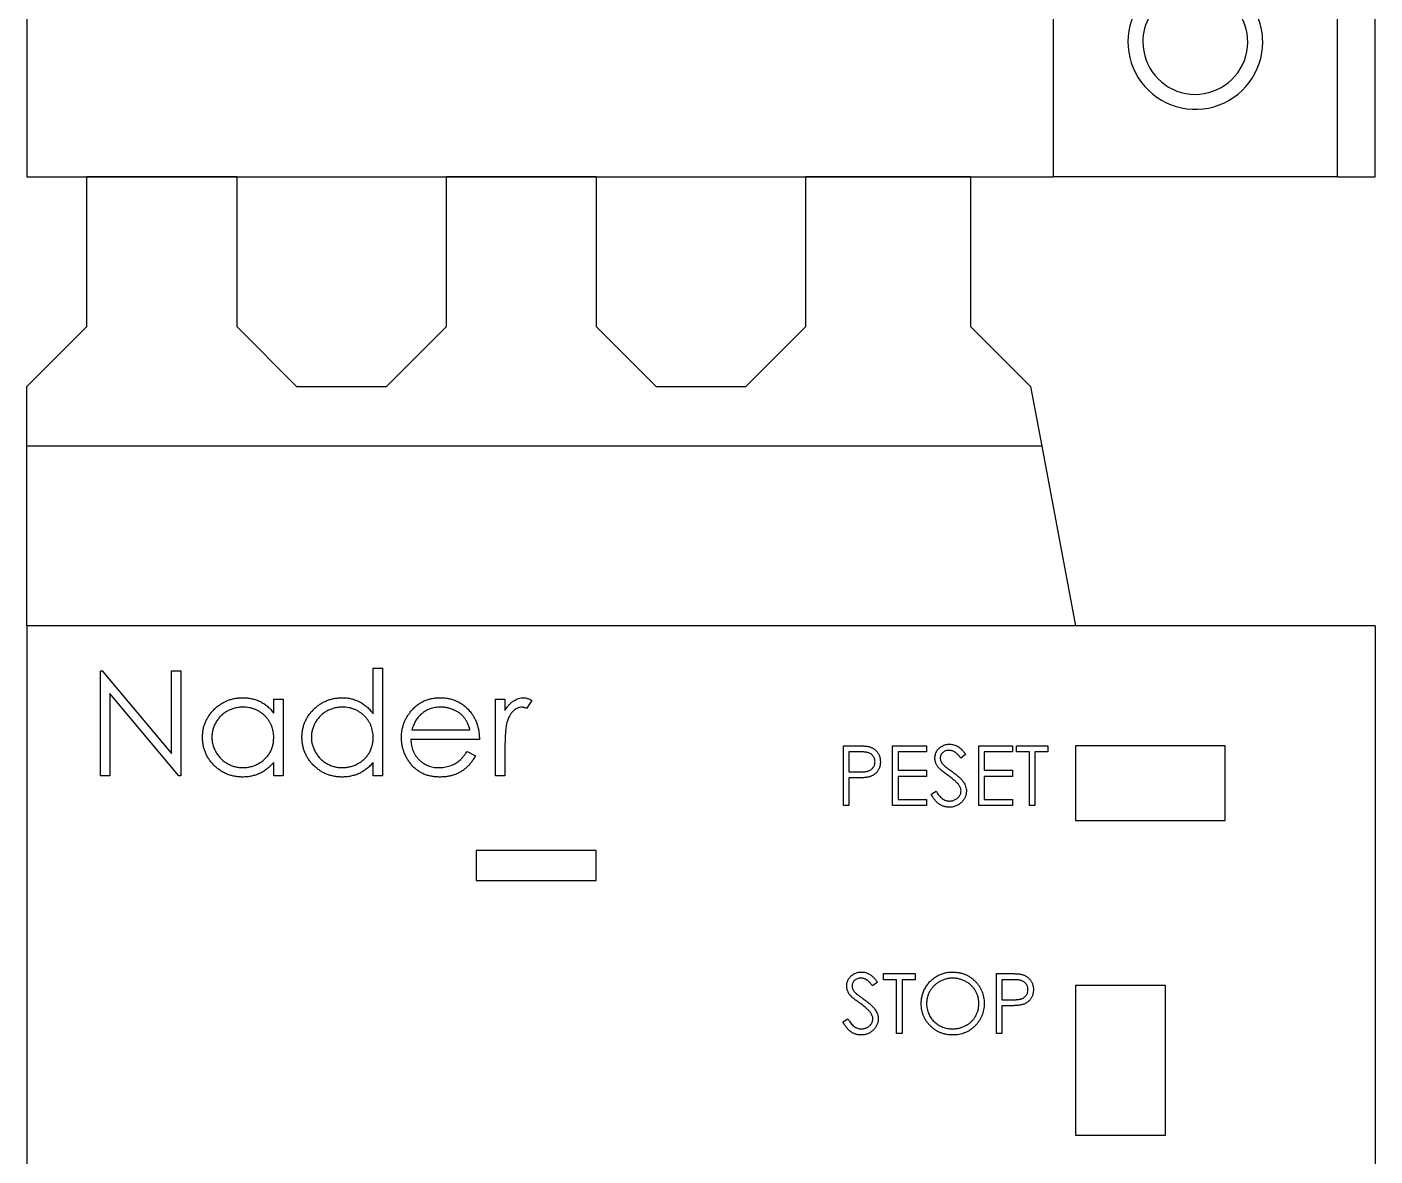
# Model space of a CAD drawing. Extents: x 321270 to 321770, y 364908 to 365708.
# Drawn here: x 321567.84 to 321612.84, y 365073.23 to 365110.93 of the extents above; entities that cross this region are included whole.
import ezdxf

# ---------------------------------------------------------------- set-up
doc = ezdxf.new("R2010")
doc.units = 0
doc.header["$MEASUREMENT"] = 0
doc.layers.add('PV-261', color=7, linetype='Continuous')
doc.layers.add('PV-2A84', color=7, linetype='Continuous')

# ---------------------------------------------------------------- blocks, each defined once
blk = doc.blocks.new('Manufacturer上海良信PartName接触器SeriesNDC1ShellFrameLimitingCurrentRemarkPartTypeMinCurrent0MaxCurrent12Poles3PMinPower0MaxPower0LibType3DelFlgfalseUpdateDate2023-01-0100000')
at = {"layer": 'PV-2A84'}
for p, q in [((-22.5, -31.5), (-22.5, -37.5)), ((11.75, -31.5), (11.75, -37.5)), ((21.25, -37.5), (21.25, -31.5)), ((22.5, -37.5), (22.5, -31.5)), ((-22.5, -37.5), (11.75, -37.5)), ((21.25, -37.5), (11.75, -37.5)), ((21.25, -37.5), (22.5, -37.5))]:
    blk.add_line(p, q, dxfattribs=at)
for radius, start, end in [(2.25, 138.1897, 0), (1.75, 121.0027, 180), (1.75, 180, 58.9973), (2.25, 0, 41.8103)]:
    blk.add_arc((16.5, -33), radius, start, end, dxfattribs=at)
blk = doc.blocks.new('Manufacturer上海良信PartName热继电器SeriesNDR2-38ShellFrameLimitingCurrentRemarkPartTypeMinCurrent1MaxCurrent38Poles3PMinPower0MaxPower0LibType3DelFlgfalseUpdateDate2023-01-0100000')
at = {"layer": 'PV-261'}
for p, q in [((-15.5, 32.5), (-20.5, 32.5)), ((-20.5, 27.5), (-20.5, 32.5)), ((-15.5, 32.5), (-15.5, 27.5)), ((-3.5, 32.5), (-8.5, 32.5)), ((-8.5, 27.5), (-8.5, 32.5)), ((-3.5, 32.5), (-3.5, 27.5)), ((9, 32.5), (3.5, 32.5)), ((3.5, 27.5), (3.5, 32.5)), ((9, 32.5), (9, 27.5)), ((-22.5, 25.5), (-20.5, 27.5)), ((-15.5, 27.5), (-13.5, 25.5)), ((-10.5, 25.5), (-8.5, 27.5)), ((-3.5, 27.5), (-1.5, 25.5)), ((1.5, 25.5), (3.5, 27.5)), ((9, 27.5), (11, 25.5)), ((-22.5, 23.5), (-22.5, 25.5)), ((-13.5, 25.5), (-10.5, 25.5)), ((-1.5, 25.5), (1.5, 25.5)), ((11, 25.5), (11.375, 23.5)), ((11.375, 23.5), (-22.5, 23.5)), ((-22.5, 17.5), (-22.5, 23.5)), ((11.375, 23.5), (12.5, 17.5)), ((22.5, 17.5), (-22.5, 17.5)), ((-22.5, 17.5), (-22.5, -2.5)), ((22.5, 17.5), (22.5, -2.5)), ((-20.051, 12.5), (-20.051, 16)), ((-20.051, 16), (-19.985, 16)), ((-19.985, 16), (-17.673, 13.245)), ((-17.673, 13.245), (-17.673, 16)), ((-17.673, 16), (-17.359, 16)), ((-17.359, 16), (-17.359, 12.5)), ((-10.942, 16.09), (-10.628, 16.09)), ((-10.942, 14.563), (-10.942, 16.09)), ((-10.628, 16.09), (-10.628, 12.5)), ((-17.43, 12.5), (-19.737, 15.248)), ((-19.737, 15.248), (-19.737, 12.5)), ((-14.263, 15.058), (-13.949, 15.058)), ((-14.263, 14.584), (-14.263, 15.058)), ((-13.949, 15.058), (-13.949, 12.5)), ((-6.859, 12.5), (-6.859, 15.058)), ((-6.859, 15.058), (-6.545, 15.058)), ((-6.545, 15.058), (-6.545, 14.681)), ((-5.647, 15.015), (-5.82, 14.743)), ((-9.653, 14.026), (-7.712, 14.026)), ((-7.397, 13.712), (-9.686, 13.712)), ((4.756, 11.5), (4.756, 13.5)), ((4.756, 13.5), (5.149, 13.5)), ((6.397, 11.5), (6.397, 13.5)), ((6.397, 13.5), (7.526, 13.5)), ((7.526, 13.5), (7.526, 13.295)), ((9.269, 13.5), (10.397, 13.5)), ((9.269, 11.5), (9.269, 13.5)), ((10.397, 13.5), (10.397, 13.295)), ((10.526, 13.295), (10.526, 13.5)), ((10.526, 13.5), (11.577, 13.5)), ((11.577, 13.5), (11.577, 13.295)), ((-7.811, 13.308), (-7.532, 13.161)), ((-6.545, 13.36), (-6.545, 12.5)), ((5.302, 13.295), (4.936, 13.295)), ((4.936, 13.295), (4.936, 12.628)), ((7.526, 13.295), (6.577, 13.295)), ((6.577, 13.295), (6.577, 12.679)), ((8.833, 13.213), (8.671, 13.09)), ((10.397, 13.295), (9.449, 13.295)), ((9.449, 13.295), (9.449, 12.679)), ((10.962, 13.295), (10.526, 13.295)), ((10.962, 11.5), (10.962, 13.295)), ((11.577, 13.295), (11.141, 13.295)), ((11.141, 13.295), (11.141, 11.5)), ((12.5, 13.5), (12.5, 11)), ((17.5, 13.5), (12.5, 13.5)), ((17.5, 11), (17.5, 13.5)), ((-14.263, 12.5), (-14.263, 12.942)), ((-10.942, 12.5), (-10.942, 12.942)), ((4.936, 12.628), (5.286, 12.624)), ((6.577, 12.679), (7.526, 12.679)), ((7.526, 12.679), (7.526, 12.474)), ((9.449, 12.679), (10.397, 12.679)), ((10.397, 12.679), (10.397, 12.474)), ((-19.737, 12.5), (-20.051, 12.5)), ((-17.359, 12.5), (-17.43, 12.5)), ((-13.949, 12.5), (-14.263, 12.5)), ((-10.628, 12.5), (-10.942, 12.5)), ((-6.545, 12.5), (-6.859, 12.5)), ((5.079, 12.423), (4.936, 12.423)), ((4.936, 12.423), (4.936, 11.5)), ((6.577, 12.474), (6.577, 11.705)), ((7.526, 12.474), (6.577, 12.474)), ((10.397, 12.474), (9.449, 12.474)), ((9.449, 12.474), (9.449, 11.705)), ((6.577, 11.705), (7.526, 11.705)), ((7.526, 11.705), (7.526, 11.5)), ((7.679, 11.886), (7.849, 11.987)), ((9.449, 11.705), (10.397, 11.705)), ((10.397, 11.705), (10.397, 11.5)), ((4.936, 11.5), (4.756, 11.5)), ((7.526, 11.5), (6.397, 11.5)), ((10.397, 11.5), (9.269, 11.5)), ((11.141, 11.5), (10.962, 11.5)), ((12.5, 11), (17.5, 11)), ((-3.5, 10), (-7.5, 10)), ((-7.5, 10), (-7.5, 9)), ((-3.5, 9), (-3.5, 10)), ((-7.5, 9), (-3.5, 9)), ((6.095, 5.688), (6.095, 5.893)), ((6.095, 5.893), (7.146, 5.893)), ((7.146, 5.893), (7.146, 5.688)), ((9.864, 5.893), (10.256, 5.893)), ((9.864, 3.893), (9.864, 5.893)), ((5.89, 5.606), (5.728, 5.483)), ((6.531, 5.688), (6.095, 5.688)), ((6.531, 3.893), (6.531, 5.688)), ((7.146, 5.688), (6.71, 5.688)), ((6.71, 5.688), (6.71, 3.893)), ((10.409, 5.688), (10.044, 5.688)), ((10.044, 5.688), (10.044, 5.021)), ((15.5, 5.5), (12.5, 5.5)), ((12.5, 5.5), (12.5, 0.5)), ((15.5, 0.5), (15.5, 5.5)), ((10.044, 5.021), (10.394, 5.017)), ((10.187, 4.816), (10.044, 4.816)), ((10.044, 4.816), (10.044, 3.893)), ((4.736, 4.279), (4.905, 4.38)), ((6.71, 3.893), (6.531, 3.893)), ((10.044, 3.893), (9.864, 3.893)), ((12.5, 0.5), (15.5, 0.5))]:
    blk.add_line(p, q, dxfattribs=at)
for points, knots in [([(-16.641, 13.786), (-16.64, 13.83), (-16.637, 13.918), (-16.619, 14.048), (-16.588, 14.172), (-16.544, 14.291), (-16.488, 14.406), (-16.42, 14.515), (-16.34, 14.62), (-16.248, 14.718), (-16.148, 14.808), (-16.041, 14.886), (-15.93, 14.954), (-15.813, 15.008), (-15.691, 15.051), (-15.564, 15.081), (-15.433, 15.099), (-15.343, 15.101), (-15.298, 15.103)], [0, 0, 0, 0, 0.063775, 0.126079, 0.186904, 0.247574, 0.308003, 0.369132, 0.432033, 0.496791, 0.561611, 0.624914, 0.686726, 0.748079, 0.809582, 0.871631, 0.934886, 1, 1, 1, 1]), ([(-15.298, 15.103), (-15.245, 15.101), (-15.143, 15.098), (-14.993, 15.075), (-14.852, 15.035), (-14.717, 14.981), (-14.59, 14.91), (-14.471, 14.819), (-14.36, 14.711), (-14.296, 14.627), (-14.263, 14.584)], [0, 0, 0, 0, 0.129862, 0.254654, 0.376015, 0.495255, 0.614798, 0.738106, 0.865196, 1, 1, 1, 1]), ([(-13.321, 13.786), (-13.319, 13.83), (-13.317, 13.918), (-13.298, 14.048), (-13.267, 14.172), (-13.224, 14.291), (-13.168, 14.406), (-13.1, 14.515), (-13.02, 14.62), (-12.928, 14.718), (-12.828, 14.808), (-12.721, 14.886), (-12.61, 14.954), (-12.492, 15.008), (-12.371, 15.051), (-12.244, 15.081), (-12.112, 15.099), (-12.023, 15.101), (-11.977, 15.103)], [0, 0, 0, 0, 0.063775, 0.126079, 0.186904, 0.247574, 0.308003, 0.369132, 0.432033, 0.496791, 0.561611, 0.624914, 0.686726, 0.748079, 0.809582, 0.871631, 0.934886, 1, 1, 1, 1]), ([(-11.977, 15.103), (-11.925, 15.101), (-11.822, 15.098), (-11.673, 15.072), (-11.531, 15.029), (-11.396, 14.97), (-11.27, 14.893), (-11.151, 14.8), (-11.041, 14.689), (-10.976, 14.605), (-10.942, 14.563)], [0, 0, 0, 0, 0.128884, 0.252985, 0.37421, 0.494102, 0.614753, 0.738511, 0.866243, 1, 1, 1, 1]), ([(-9.706, 14.626), (-9.674, 14.664), (-9.611, 14.738), (-9.506, 14.836), (-9.392, 14.918), (-9.27, 14.986), (-9.14, 15.038), (-9.002, 15.076), (-8.856, 15.098), (-8.757, 15.101), (-8.706, 15.103)], [0, 0, 0, 0, 0.128835, 0.253589, 0.374643, 0.49534, 0.616325, 0.739759, 0.866842, 1, 1, 1, 1]), ([(-8.706, 15.103), (-8.653, 15.101), (-8.55, 15.099), (-8.4, 15.074), (-8.258, 15.035), (-8.125, 14.98), (-7.999, 14.909), (-7.882, 14.82), (-7.772, 14.718), (-7.708, 14.639), (-7.676, 14.599)], [0, 0, 0, 0, 0.13204, 0.259033, 0.38188, 0.502258, 0.622752, 0.744743, 0.870109, 1, 1, 1, 1]), ([(-6.545, 14.681), (-6.522, 14.716), (-6.477, 14.783), (-6.404, 14.872), (-6.328, 14.945), (-6.25, 15.004), (-6.17, 15.048), (-6.089, 15.08), (-6.005, 15.099), (-5.949, 15.101), (-5.921, 15.103)], [0, 0, 0, 0, 0.160059, 0.306112, 0.438367, 0.560541, 0.675317, 0.786114, 0.892842, 1, 1, 1, 1]), ([(-5.921, 15.103), (-5.899, 15.101), (-5.854, 15.099), (-5.786, 15.082), (-5.716, 15.054), (-5.671, 15.028), (-5.647, 15.015)], [0, 0, 0, 0, 0.225278, 0.463523, 0.720324, 1, 1, 1, 1]), ([(-15.293, 14.788), (-15.339, 14.787), (-15.43, 14.784), (-15.563, 14.758), (-15.69, 14.717), (-15.811, 14.659), (-15.924, 14.587), (-16.025, 14.5), (-16.114, 14.4), (-16.19, 14.288), (-16.251, 14.168), (-16.294, 14.042), (-16.323, 13.914), (-16.325, 13.826), (-16.327, 13.782)], [0, 0, 0, 0, 0.085921, 0.169593, 0.252476, 0.336244, 0.419505, 0.502036, 0.584775, 0.669846, 0.754185, 0.836658, 0.91801, 1, 1, 1, 1]), ([(-14.263, 13.773), (-14.264, 13.809), (-14.266, 13.878), (-14.28, 13.98), (-14.303, 14.078), (-14.335, 14.171), (-14.378, 14.26), (-14.429, 14.345), (-14.49, 14.424), (-14.56, 14.499), (-14.636, 14.566), (-14.716, 14.627), (-14.802, 14.676), (-14.892, 14.717), (-14.986, 14.75), (-15.085, 14.772), (-15.188, 14.787), (-15.258, 14.788), (-15.293, 14.788)], [0, 0, 0, 0, 0.065634, 0.129188, 0.191219, 0.251913, 0.312507, 0.373494, 0.435152, 0.498741, 0.562095, 0.624187, 0.685476, 0.746097, 0.807612, 0.869967, 0.933951, 1, 1, 1, 1]), ([(-11.973, 14.788), (-12.019, 14.787), (-12.109, 14.784), (-12.243, 14.758), (-12.37, 14.717), (-12.491, 14.659), (-12.603, 14.587), (-12.704, 14.5), (-12.794, 14.4), (-12.869, 14.288), (-12.93, 14.168), (-12.974, 14.042), (-13.002, 13.914), (-13.005, 13.826), (-13.006, 13.782)], [0, 0, 0, 0, 0.085921, 0.169593, 0.252476, 0.336244, 0.419505, 0.502036, 0.584775, 0.669846, 0.754185, 0.836658, 0.91801, 1, 1, 1, 1]), ([(-10.942, 13.773), (-10.943, 13.809), (-10.945, 13.878), (-10.96, 13.98), (-10.983, 14.078), (-11.015, 14.171), (-11.057, 14.26), (-11.109, 14.345), (-11.17, 14.424), (-11.239, 14.499), (-11.315, 14.566), (-11.396, 14.627), (-11.482, 14.676), (-11.572, 14.717), (-11.666, 14.75), (-11.765, 14.772), (-11.867, 14.787), (-11.937, 14.788), (-11.973, 14.788)], [0, 0, 0, 0, 0.065634, 0.129188, 0.191219, 0.251913, 0.312507, 0.373494, 0.435152, 0.498741, 0.562095, 0.624187, 0.685476, 0.746097, 0.807612, 0.869967, 0.933951, 1, 1, 1, 1]), ([(-10, 13.772), (-9.999, 13.811), (-9.997, 13.889), (-9.984, 14.004), (-9.96, 14.116), (-9.928, 14.225), (-9.886, 14.331), (-9.836, 14.433), (-9.775, 14.532), (-9.729, 14.594), (-9.706, 14.626)], [0, 0, 0, 0, 0.128045, 0.253768, 0.377428, 0.500551, 0.623296, 0.746578, 0.872348, 1, 1, 1, 1]), ([(-9.349, 14.549), (-9.365, 14.534), (-9.399, 14.503), (-9.444, 14.45), (-9.487, 14.394), (-9.527, 14.331), (-9.563, 14.262), (-9.597, 14.188), (-9.627, 14.109), (-9.644, 14.054), (-9.653, 14.026)], [0, 0, 0, 0, 0.109984, 0.22258, 0.3385, 0.458709, 0.585535, 0.717518, 0.854667, 1, 1, 1, 1]), ([(-8.69, 14.788), (-8.721, 14.788), (-8.783, 14.787), (-8.874, 14.775), (-8.962, 14.756), (-9.047, 14.73), (-9.127, 14.696), (-9.205, 14.655), (-9.279, 14.606), (-9.325, 14.568), (-9.349, 14.549)], [0, 0, 0, 0, 0.131092, 0.259141, 0.384162, 0.505992, 0.629098, 0.750669, 0.874039, 1, 1, 1, 1]), ([(-7.712, 14.026), (-7.723, 14.067), (-7.745, 14.147), (-7.791, 14.259), (-7.843, 14.357), (-7.905, 14.443), (-7.975, 14.519), (-8.056, 14.585), (-8.146, 14.645), (-8.246, 14.695), (-8.351, 14.737), (-8.462, 14.766), (-8.575, 14.786), (-8.651, 14.788), (-8.69, 14.788)], [0, 0, 0, 0, 0.09624, 0.185231, 0.267501, 0.3444, 0.419595, 0.496891, 0.576638, 0.660268, 0.745387, 0.83004, 0.914474, 1, 1, 1, 1]), ([(-7.676, 14.599), (-7.654, 14.569), (-7.61, 14.509), (-7.554, 14.411), (-7.506, 14.308), (-7.468, 14.199), (-7.437, 14.085), (-7.415, 13.966), (-7.401, 13.84), (-7.399, 13.755), (-7.397, 13.712)], [0, 0, 0, 0, 0.1185218, 0.2362548, 0.3561744, 0.4772497, 0.6015399, 0.7296184, 0.8621583, 1, 1, 1, 1]), ([(-5.98, 14.788), (-6.006, 14.787), (-6.057, 14.783), (-6.133, 14.756), (-6.206, 14.713), (-6.264, 14.665), (-6.309, 14.618), (-6.341, 14.577), (-6.371, 14.532), (-6.399, 14.482), (-6.424, 14.427), (-6.448, 14.368), (-6.47, 14.304), (-6.482, 14.26), (-6.489, 14.237)], [0, 0, 0, 0, 0.093807, 0.191338, 0.295191, 0.410312, 0.47193, 0.536425, 0.603119, 0.674118, 0.749332, 0.828283, 0.91204, 1, 1, 1, 1]), ([(-5.82, 14.743), (-5.835, 14.75), (-5.864, 14.762), (-5.906, 14.778), (-5.944, 14.786), (-5.969, 14.788), (-5.98, 14.788)], [0, 0, 0, 0, 0.295139, 0.56023, 0.794983, 1, 1, 1, 1]), ([(-6.489, 14.237), (-6.494, 14.217), (-6.504, 14.172), (-6.514, 14.097), (-6.524, 14.008), (-6.531, 13.905), (-6.538, 13.788), (-6.542, 13.658), (-6.545, 13.513), (-6.545, 13.412), (-6.545, 13.36)], [0, 0, 0, 0, 0.070855, 0.156938, 0.2586, 0.375891, 0.508166, 0.656238, 0.820177, 1, 1, 1, 1]), ([(-15.307, 12.455), (-15.353, 12.456), (-15.442, 12.459), (-15.573, 12.478), (-15.699, 12.508), (-15.82, 12.55), (-15.936, 12.605), (-16.047, 12.672), (-16.153, 12.751), (-16.252, 12.842), (-16.343, 12.94), (-16.423, 13.045), (-16.49, 13.156), (-16.546, 13.272), (-16.589, 13.393), (-16.619, 13.519), (-16.637, 13.651), (-16.64, 13.74), (-16.641, 13.786)], [0, 0, 0, 0, 0.06462, 0.127433, 0.189004, 0.24993, 0.310668, 0.372329, 0.434939, 0.499576, 0.564191, 0.626735, 0.688109, 0.749294, 0.810331, 0.871901, 0.935046, 1, 1, 1, 1]), ([(-16.327, 13.782), (-16.325, 13.739), (-16.321, 13.652), (-16.295, 13.523), (-16.25, 13.397), (-16.188, 13.276), (-16.112, 13.163), (-16.023, 13.062), (-15.921, 12.974), (-15.808, 12.901), (-15.687, 12.842), (-15.561, 12.8), (-15.43, 12.774), (-15.341, 12.771), (-15.296, 12.769)], [0, 0, 0, 0, 0.0815893, 0.1628589, 0.2454837, 0.3308071, 0.4164934, 0.4998932, 0.5830482, 0.6671579, 0.7513119, 0.8337848, 0.9162565, 1, 1, 1, 1]), ([(-15.296, 12.769), (-15.251, 12.771), (-15.16, 12.774), (-15.027, 12.799), (-14.898, 12.841), (-14.774, 12.899), (-14.658, 12.971), (-14.555, 13.055), (-14.467, 13.153), (-14.393, 13.26), (-14.335, 13.378), (-14.293, 13.503), (-14.268, 13.636), (-14.264, 13.727), (-14.263, 13.773)], [0, 0, 0, 0, 0.0848024, 0.1686635, 0.2525519, 0.3382397, 0.4231027, 0.5055561, 0.5861757, 0.6671357, 0.7484992, 0.8304524, 0.9134557, 1, 1, 1, 1]), ([(-11.987, 12.455), (-12.032, 12.456), (-12.121, 12.459), (-12.252, 12.478), (-12.378, 12.508), (-12.5, 12.55), (-12.615, 12.605), (-12.726, 12.672), (-12.832, 12.751), (-12.931, 12.842), (-13.023, 12.94), (-13.103, 13.045), (-13.169, 13.156), (-13.225, 13.272), (-13.268, 13.393), (-13.298, 13.519), (-13.317, 13.651), (-13.319, 13.74), (-13.321, 13.786)], [0, 0, 0, 0, 0.06462, 0.127433, 0.189004, 0.24993, 0.310668, 0.372329, 0.434939, 0.499576, 0.564191, 0.626735, 0.688109, 0.749294, 0.810331, 0.871901, 0.935046, 1, 1, 1, 1]), ([(-13.006, 13.782), (-13.005, 13.739), (-13.001, 13.652), (-12.974, 13.523), (-12.929, 13.397), (-12.868, 13.276), (-12.791, 13.163), (-12.702, 13.062), (-12.6, 12.974), (-12.487, 12.901), (-12.367, 12.842), (-12.24, 12.8), (-12.109, 12.774), (-12.021, 12.771), (-11.976, 12.769)], [0, 0, 0, 0, 0.081589, 0.162859, 0.245484, 0.330807, 0.416493, 0.499893, 0.583048, 0.667158, 0.751312, 0.833785, 0.916256, 1, 1, 1, 1]), ([(-11.976, 12.769), (-11.93, 12.771), (-11.84, 12.774), (-11.706, 12.799), (-11.577, 12.841), (-11.453, 12.899), (-11.338, 12.971), (-11.234, 13.055), (-11.147, 13.153), (-11.073, 13.26), (-11.015, 13.378), (-10.972, 13.503), (-10.947, 13.636), (-10.944, 13.727), (-10.942, 13.773)], [0, 0, 0, 0, 0.084802, 0.168664, 0.252552, 0.33824, 0.423103, 0.505556, 0.586176, 0.667136, 0.748499, 0.830452, 0.913456, 1, 1, 1, 1]), ([(-8.713, 12.455), (-8.763, 12.456), (-8.858, 12.459), (-8.998, 12.478), (-9.129, 12.509), (-9.253, 12.553), (-9.367, 12.611), (-9.474, 12.681), (-9.573, 12.763), (-9.661, 12.858), (-9.74, 12.959), (-9.81, 13.065), (-9.868, 13.175), (-9.916, 13.289), (-9.954, 13.405), (-9.981, 13.524), (-9.996, 13.647), (-9.999, 13.73), (-10, 13.772)], [0, 0, 0, 0, 0.071579, 0.139629, 0.204797, 0.268135, 0.329814, 0.391301, 0.453434, 0.516552, 0.579631, 0.641119, 0.701294, 0.76081, 0.819932, 0.87892, 0.938983, 1, 1, 1, 1]), ([(-9.686, 13.712), (-9.684, 13.678), (-9.681, 13.612), (-9.667, 13.515), (-9.645, 13.422), (-9.614, 13.335), (-9.576, 13.252), (-9.529, 13.174), (-9.474, 13.101), (-9.412, 13.032), (-9.344, 12.971), (-9.271, 12.917), (-9.194, 12.871), (-9.114, 12.834), (-9.029, 12.805), (-8.94, 12.785), (-8.848, 12.771), (-8.785, 12.77), (-8.753, 12.769)], [0, 0, 0, 0, 0.068385, 0.134476, 0.198391, 0.260753, 0.321829, 0.383037, 0.444653, 0.507398, 0.569825, 0.630778, 0.690929, 0.750945, 0.811049, 0.872331, 0.935004, 1, 1, 1, 1]), ([(5.149, 13.5), (5.176, 13.5), (5.227, 13.5), (5.301, 13.498), (5.369, 13.496), (5.429, 13.493), (5.483, 13.489), (5.529, 13.484), (5.569, 13.478), (5.593, 13.473), (5.604, 13.47)], [0, 0, 0, 0, 0.176956, 0.339055, 0.486318, 0.618781, 0.735619, 0.838742, 0.926457, 1, 1, 1, 1]), ([(7.808, 13.085), (7.808, 13.106), (7.81, 13.148), (7.822, 13.209), (7.842, 13.267), (7.87, 13.322), (7.905, 13.372), (7.946, 13.418), (7.995, 13.457), (8.049, 13.491), (8.108, 13.518), (8.17, 13.538), (8.234, 13.549), (8.278, 13.55), (8.3, 13.551)], [0, 0, 0, 0, 0.0837854, 0.1657799, 0.24628, 0.3274609, 0.408797, 0.4897152, 0.571376, 0.6555233, 0.7410195, 0.8265468, 0.9119889, 1, 1, 1, 1]), ([(8.3, 13.551), (8.324, 13.55), (8.371, 13.549), (8.44, 13.535), (8.506, 13.512), (8.56, 13.485), (8.601, 13.459), (8.633, 13.435), (8.666, 13.407), (8.699, 13.376), (8.732, 13.34), (8.765, 13.301), (8.8, 13.259), (8.822, 13.228), (8.833, 13.213)], [0, 0, 0, 0, 0.1072328, 0.2132518, 0.3188304, 0.4267935, 0.483646, 0.5436038, 0.6083076, 0.6771268, 0.7506856, 0.8287134, 0.9121903, 1, 1, 1, 1]), ([(-8.753, 12.769), (-8.721, 12.77), (-8.659, 12.771), (-8.567, 12.783), (-8.475, 12.802), (-8.386, 12.828), (-8.301, 12.859), (-8.221, 12.897), (-8.148, 12.939), (-8.08, 12.988), (-8.014, 13.047), (-7.949, 13.12), (-7.878, 13.207), (-7.834, 13.273), (-7.811, 13.308)], [0, 0, 0, 0, 0.082592, 0.163879, 0.245659, 0.327726, 0.40861, 0.485749, 0.559169, 0.630268, 0.705306, 0.792065, 0.889796, 1, 1, 1, 1]), ([(-7.532, 13.161), (-7.554, 13.122), (-7.598, 13.045), (-7.672, 12.94), (-7.75, 12.845), (-7.835, 12.763), (-7.925, 12.692), (-8.019, 12.629), (-8.12, 12.576), (-8.226, 12.532), (-8.338, 12.497), (-8.457, 12.473), (-8.583, 12.458), (-8.669, 12.456), (-8.713, 12.455)], [0, 0, 0, 0, 0.09337, 0.181661, 0.265874, 0.346355, 0.4246, 0.501903, 0.579992, 0.658443, 0.738672, 0.821894, 0.908801, 1, 1, 1, 1]), ([(5.808, 12.963), (5.807, 12.979), (5.806, 13.011), (5.795, 13.058), (5.777, 13.102), (5.752, 13.144), (5.722, 13.182), (5.687, 13.215), (5.647, 13.241), (5.61, 13.258), (5.577, 13.269), (5.549, 13.276), (5.516, 13.282), (5.48, 13.286), (5.441, 13.29), (5.398, 13.293), (5.351, 13.295), (5.319, 13.295), (5.302, 13.295)], [0, 0, 0, 0, 0.070044, 0.139238, 0.208197, 0.279173, 0.349987, 0.418354, 0.48761, 0.557411, 0.59533, 0.637964, 0.685913, 0.738185, 0.796103, 0.858517, 0.926658, 1, 1, 1, 1]), ([(5.604, 13.47), (5.618, 13.466), (5.645, 13.459), (5.685, 13.444), (5.722, 13.426), (5.758, 13.406), (5.791, 13.382), (5.823, 13.356), (5.853, 13.327), (5.88, 13.296), (5.906, 13.262), (5.927, 13.225), (5.946, 13.187), (5.961, 13.146), (5.973, 13.104), (5.981, 13.059), (5.986, 13.012), (5.987, 12.98), (5.987, 12.964)], [0, 0, 0, 0, 0.062481, 0.12349, 0.183411, 0.243153, 0.302127, 0.36171, 0.421842, 0.482932, 0.544552, 0.605681, 0.66768, 0.729984, 0.794551, 0.860346, 0.928907, 1, 1, 1, 1]), ([(7.919, 12.78), (7.911, 12.792), (7.893, 12.815), (7.87, 12.851), (7.851, 12.888), (7.835, 12.926), (7.823, 12.965), (7.814, 13.004), (7.809, 13.044), (7.808, 13.071), (7.808, 13.085)], [0, 0, 0, 0, 0.133507, 0.262559, 0.388264, 0.512667, 0.633722, 0.755394, 0.877553, 1, 1, 1, 1]), ([(8.28, 13.346), (8.26, 13.345), (8.22, 13.344), (8.163, 13.33), (8.112, 13.307), (8.069, 13.274), (8.032, 13.236), (8.006, 13.192), (7.99, 13.144), (7.988, 13.11), (7.987, 13.093)], [0, 0, 0, 0, 0.1430731, 0.275903, 0.4023709, 0.5284136, 0.6503564, 0.7658951, 0.8807741, 1, 1, 1, 1]), ([(7.987, 13.093), (7.987, 13.082), (7.988, 13.061), (7.994, 13.029), (8.002, 12.997), (8.015, 12.966), (8.033, 12.934), (8.056, 12.902), (8.085, 12.868), (8.107, 12.846), (8.119, 12.835)], [0, 0, 0, 0, 0.107285, 0.214746, 0.322939, 0.434116, 0.553412, 0.686073, 0.834256, 1, 1, 1, 1]), ([(8.671, 13.09), (8.661, 13.102), (8.642, 13.127), (8.614, 13.161), (8.587, 13.192), (8.56, 13.219), (8.535, 13.243), (8.511, 13.264), (8.488, 13.282), (8.459, 13.3), (8.423, 13.319), (8.377, 13.335), (8.329, 13.344), (8.297, 13.346), (8.28, 13.346)], [0, 0, 0, 0, 0.098469, 0.189629, 0.274184, 0.352183, 0.423199, 0.488551, 0.548473, 0.60144, 0.701198, 0.799592, 0.898545, 1, 1, 1, 1]), ([(-14.263, 12.942), (-14.298, 12.902), (-14.367, 12.824), (-14.483, 12.722), (-14.605, 12.638), (-14.734, 12.57), (-14.869, 12.518), (-15.01, 12.482), (-15.156, 12.459), (-15.257, 12.456), (-15.307, 12.455)], [0, 0, 0, 0, 0.134298, 0.262085, 0.38627, 0.507165, 0.6273, 0.748145, 0.87237, 1, 1, 1, 1]), ([(-10.942, 12.942), (-10.978, 12.902), (-11.047, 12.824), (-11.162, 12.722), (-11.285, 12.638), (-11.413, 12.57), (-11.548, 12.518), (-11.689, 12.482), (-11.836, 12.459), (-11.936, 12.456), (-11.987, 12.455)], [0, 0, 0, 0, 0.134298, 0.262085, 0.38627, 0.507165, 0.6273, 0.748145, 0.87237, 1, 1, 1, 1]), ([(5.286, 12.624), (5.303, 12.624), (5.336, 12.624), (5.384, 12.626), (5.428, 12.629), (5.469, 12.633), (5.506, 12.638), (5.539, 12.643), (5.569, 12.651), (5.604, 12.662), (5.643, 12.68), (5.685, 12.707), (5.721, 12.741), (5.752, 12.779), (5.777, 12.821), (5.795, 12.866), (5.806, 12.914), (5.807, 12.946), (5.808, 12.963)], [0, 0, 0, 0, 0.072538, 0.140034, 0.202496, 0.260575, 0.313228, 0.361583, 0.404878, 0.444127, 0.5164, 0.586507, 0.655085, 0.724384, 0.793974, 0.861638, 0.930111, 1, 1, 1, 1]), ([(5.987, 12.964), (5.987, 12.947), (5.986, 12.915), (5.981, 12.868), (5.973, 12.823), (5.961, 12.78), (5.946, 12.74), (5.928, 12.701), (5.906, 12.665), (5.882, 12.631), (5.854, 12.6), (5.823, 12.571), (5.79, 12.545), (5.755, 12.522), (5.717, 12.501), (5.676, 12.483), (5.633, 12.468), (5.603, 12.46), (5.588, 12.456)], [0, 0, 0, 0, 0.070119, 0.137192, 0.202016, 0.264631, 0.326117, 0.38601, 0.445812, 0.505298, 0.564633, 0.624283, 0.683902, 0.743953, 0.805388, 0.868388, 0.933084, 1, 1, 1, 1]), ([(8.247, 12.508), (8.226, 12.523), (8.186, 12.552), (8.13, 12.594), (8.079, 12.633), (8.035, 12.669), (7.997, 12.701), (7.965, 12.73), (7.94, 12.756), (7.926, 12.772), (7.919, 12.78)], [0, 0, 0, 0, 0.181535, 0.347082, 0.495568, 0.628357, 0.74552, 0.845831, 0.930782, 1, 1, 1, 1]), ([(8.119, 12.835), (8.123, 12.831), (8.134, 12.821), (8.153, 12.806), (8.178, 12.787), (8.208, 12.764), (8.245, 12.737), (8.288, 12.707), (8.336, 12.672), (8.37, 12.648), (8.388, 12.635)], [0, 0, 0, 0, 0.052594, 0.124952, 0.218094, 0.333502, 0.468789, 0.624938, 0.801683, 1, 1, 1, 1]), ([(8.388, 12.635), (8.41, 12.62), (8.452, 12.589), (8.511, 12.543), (8.566, 12.498), (8.614, 12.454), (8.658, 12.412), (8.697, 12.372), (8.73, 12.332), (8.767, 12.281), (8.803, 12.219), (8.835, 12.143), (8.855, 12.067), (8.858, 12.015), (8.859, 11.99)], [0, 0, 0, 0, 0.096972, 0.187773, 0.272396, 0.351321, 0.424335, 0.491909, 0.554233, 0.611268, 0.716348, 0.81454, 0.908495, 1, 1, 1, 1]), ([(5.588, 12.456), (5.576, 12.453), (5.548, 12.447), (5.503, 12.441), (5.45, 12.435), (5.39, 12.431), (5.323, 12.428), (5.248, 12.425), (5.166, 12.423), (5.109, 12.423), (5.079, 12.423)], [0, 0, 0, 0, 0.075173, 0.164746, 0.268017, 0.385912, 0.517789, 0.663691, 0.824413, 1, 1, 1, 1]), ([(8.608, 12.189), (8.599, 12.201), (8.58, 12.225), (8.548, 12.26), (8.51, 12.297), (8.468, 12.337), (8.419, 12.377), (8.367, 12.42), (8.309, 12.464), (8.268, 12.493), (8.247, 12.508)], [0, 0, 0, 0, 0.090279, 0.18953, 0.299198, 0.418926, 0.548376, 0.688136, 0.839084, 1, 1, 1, 1]), ([(8.679, 11.993), (8.679, 12.009), (8.677, 12.043), (8.662, 12.093), (8.64, 12.143), (8.619, 12.173), (8.608, 12.189)], [0, 0, 0, 0, 0.234723, 0.477158, 0.728556, 1, 1, 1, 1]), ([(8.288, 11.449), (8.273, 11.449), (8.243, 11.45), (8.198, 11.455), (8.155, 11.462), (8.113, 11.474), (8.071, 11.487), (8.031, 11.505), (7.992, 11.525), (7.954, 11.549), (7.917, 11.576), (7.881, 11.608), (7.845, 11.644), (7.81, 11.684), (7.776, 11.728), (7.743, 11.777), (7.71, 11.83), (7.69, 11.867), (7.679, 11.886)], [0, 0, 0, 0, 0.057208, 0.113696, 0.169178, 0.224159, 0.27872, 0.333794, 0.389241, 0.445822, 0.503704, 0.564294, 0.627975, 0.695038, 0.765373, 0.839611, 0.917538, 1, 1, 1, 1]), ([(7.849, 11.987), (7.864, 11.961), (7.894, 11.91), (7.945, 11.842), (7.997, 11.784), (8.051, 11.737), (8.107, 11.7), (8.166, 11.673), (8.226, 11.657), (8.267, 11.655), (8.288, 11.654)], [0, 0, 0, 0, 0.159004, 0.304646, 0.438547, 0.562322, 0.677433, 0.786897, 0.893611, 1, 1, 1, 1]), ([(8.288, 11.654), (8.305, 11.654), (8.34, 11.655), (8.391, 11.665), (8.441, 11.679), (8.488, 11.699), (8.532, 11.724), (8.571, 11.754), (8.604, 11.788), (8.631, 11.825), (8.652, 11.865), (8.669, 11.906), (8.677, 11.949), (8.679, 11.978), (8.679, 11.993)], [0, 0, 0, 0, 0.091264, 0.18093, 0.270088, 0.360156, 0.448343, 0.532666, 0.613834, 0.693982, 0.772716, 0.849335, 0.923967, 1, 1, 1, 1]), ([(8.859, 11.99), (8.859, 11.972), (8.858, 11.937), (8.849, 11.884), (8.837, 11.834), (8.818, 11.785), (8.795, 11.738), (8.766, 11.693), (8.732, 11.65), (8.693, 11.609), (8.65, 11.572), (8.605, 11.539), (8.558, 11.511), (8.508, 11.488), (8.456, 11.471), (8.402, 11.458), (8.346, 11.45), (8.307, 11.449), (8.288, 11.449)], [0, 0, 0, 0, 0.061484, 0.121775, 0.18092, 0.240256, 0.300114, 0.361146, 0.423501, 0.488669, 0.553954, 0.617581, 0.680238, 0.742187, 0.804663, 0.868259, 0.93302, 1, 1, 1, 1]), ([(4.864, 5.477), (4.865, 5.499), (4.866, 5.54), (4.879, 5.602), (4.899, 5.66), (4.926, 5.715), (4.962, 5.765), (5.003, 5.811), (5.052, 5.85), (5.106, 5.884), (5.165, 5.91), (5.226, 5.93), (5.291, 5.942), (5.335, 5.943), (5.357, 5.944)], [0, 0, 0, 0, 0.083785, 0.16578, 0.24628, 0.327461, 0.408797, 0.489715, 0.571376, 0.655523, 0.741019, 0.826547, 0.911989, 1, 1, 1, 1]), ([(5.357, 5.944), (5.38, 5.943), (5.427, 5.942), (5.496, 5.928), (5.563, 5.904), (5.616, 5.878), (5.658, 5.852), (5.69, 5.828), (5.722, 5.8), (5.755, 5.769), (5.788, 5.733), (5.822, 5.694), (5.856, 5.652), (5.878, 5.621), (5.89, 5.606)], [0, 0, 0, 0, 0.107233, 0.213252, 0.31883, 0.426794, 0.483646, 0.543604, 0.608308, 0.677127, 0.750686, 0.828713, 0.91219, 1, 1, 1, 1]), ([(7.351, 4.884), (7.352, 4.908), (7.352, 4.955), (7.36, 5.025), (7.37, 5.094), (7.385, 5.162), (7.405, 5.228), (7.429, 5.294), (7.457, 5.357), (7.49, 5.419), (7.526, 5.479), (7.566, 5.536), (7.608, 5.589), (7.654, 5.639), (7.703, 5.686), (7.756, 5.729), (7.811, 5.769), (7.869, 5.805), (7.93, 5.838), (7.992, 5.866), (8.055, 5.89), (8.12, 5.91), (8.186, 5.925), (8.252, 5.936), (8.321, 5.943), (8.367, 5.944), (8.39, 5.944)], [0, 0, 0, 0, 0.043209, 0.085873, 0.12812, 0.170152, 0.211918, 0.253753, 0.296006, 0.338443, 0.381015, 0.42282, 0.464089, 0.505126, 0.545975, 0.586985, 0.628339, 0.670084, 0.711992, 0.753039, 0.794049, 0.834886, 0.875498, 0.916547, 0.958004, 1, 1, 1, 1]), ([(8.39, 5.944), (8.427, 5.943), (8.5, 5.941), (8.606, 5.927), (8.708, 5.903), (8.807, 5.87), (8.899, 5.827), (8.988, 5.775), (9.071, 5.713), (9.149, 5.642), (9.22, 5.564), (9.283, 5.482), (9.336, 5.394), (9.379, 5.303), (9.413, 5.207), (9.436, 5.106), (9.451, 5.001), (9.453, 4.93), (9.454, 4.894)], [0, 0, 0, 0, 0.06657, 0.130749, 0.193413, 0.254989, 0.316114, 0.377262, 0.439401, 0.502971, 0.566525, 0.628231, 0.689091, 0.749345, 0.81017, 0.87161, 0.934869, 1, 1, 1, 1]), ([(10.256, 5.893), (10.283, 5.893), (10.335, 5.893), (10.409, 5.891), (10.476, 5.889), (10.537, 5.886), (10.59, 5.882), (10.637, 5.876), (10.677, 5.871), (10.701, 5.865), (10.712, 5.863)], [0, 0, 0, 0, 0.176956, 0.339055, 0.486318, 0.618781, 0.735619, 0.838742, 0.926457, 1, 1, 1, 1]), ([(10.712, 5.863), (10.726, 5.859), (10.753, 5.852), (10.792, 5.837), (10.83, 5.819), (10.866, 5.799), (10.899, 5.775), (10.931, 5.749), (10.96, 5.72), (10.988, 5.688), (11.013, 5.655), (11.035, 5.618), (11.053, 5.58), (11.069, 5.539), (11.08, 5.496), (11.089, 5.452), (11.094, 5.405), (11.095, 5.373), (11.095, 5.356)], [0, 0, 0, 0, 0.062481, 0.12349, 0.183411, 0.243153, 0.302127, 0.36171, 0.421842, 0.482932, 0.544552, 0.605681, 0.66768, 0.729984, 0.794551, 0.860346, 0.928907, 1, 1, 1, 1]), ([(4.976, 5.173), (4.967, 5.185), (4.95, 5.208), (4.927, 5.244), (4.907, 5.281), (4.892, 5.319), (4.879, 5.357), (4.87, 5.397), (4.865, 5.437), (4.864, 5.464), (4.864, 5.477)], [0, 0, 0, 0, 0.133507, 0.262559, 0.388264, 0.512667, 0.633722, 0.755394, 0.877553, 1, 1, 1, 1]), ([(5.337, 5.739), (5.316, 5.738), (5.276, 5.737), (5.22, 5.722), (5.169, 5.699), (5.125, 5.667), (5.089, 5.629), (5.062, 5.585), (5.047, 5.537), (5.045, 5.503), (5.044, 5.486)], [0, 0, 0, 0, 0.143073, 0.275903, 0.402371, 0.528414, 0.650356, 0.765895, 0.880774, 1, 1, 1, 1]), ([(5.044, 5.486), (5.044, 5.475), (5.044, 5.454), (5.051, 5.422), (5.059, 5.39), (5.071, 5.359), (5.089, 5.327), (5.112, 5.295), (5.141, 5.261), (5.164, 5.239), (5.175, 5.227)], [0, 0, 0, 0, 0.107285, 0.214746, 0.322939, 0.434116, 0.553412, 0.686073, 0.834256, 1, 1, 1, 1]), ([(5.728, 5.483), (5.718, 5.495), (5.699, 5.52), (5.67, 5.554), (5.643, 5.585), (5.617, 5.612), (5.592, 5.636), (5.568, 5.657), (5.545, 5.675), (5.516, 5.693), (5.479, 5.712), (5.434, 5.728), (5.386, 5.737), (5.353, 5.738), (5.337, 5.739)], [0, 0, 0, 0, 0.0984694, 0.1896291, 0.2741841, 0.3521832, 0.4231989, 0.4885509, 0.5484733, 0.6014402, 0.7011981, 0.7995918, 0.8985451, 1, 1, 1, 1]), ([(8.399, 5.739), (8.38, 5.739), (8.342, 5.738), (8.286, 5.732), (8.23, 5.724), (8.176, 5.711), (8.122, 5.694), (8.069, 5.675), (8.016, 5.652), (7.965, 5.625), (7.915, 5.595), (7.868, 5.563), (7.824, 5.528), (7.783, 5.491), (7.744, 5.451), (7.708, 5.409), (7.675, 5.364), (7.645, 5.317), (7.618, 5.268), (7.595, 5.217), (7.575, 5.165), (7.559, 5.112), (7.546, 5.057), (7.538, 5.001), (7.531, 4.943), (7.531, 4.904), (7.531, 4.885)], [0, 0, 0, 0, 0.0420233, 0.0836449, 0.1249838, 0.1662475, 0.2077016, 0.2496311, 0.2917418, 0.3347429, 0.3774602, 0.4195563, 0.4610442, 0.5020963, 0.5428907, 0.5838008, 0.6248636, 0.6662247, 0.7073992, 0.7485567, 0.7896546, 0.8307397, 0.8720701, 0.9139934, 0.9564981, 1, 1, 1, 1]), ([(9.274, 4.894), (9.274, 4.913), (9.274, 4.952), (9.268, 5.009), (9.259, 5.064), (9.247, 5.118), (9.231, 5.171), (9.211, 5.222), (9.188, 5.272), (9.161, 5.32), (9.131, 5.367), (9.098, 5.411), (9.062, 5.452), (9.023, 5.492), (8.981, 5.529), (8.936, 5.563), (8.889, 5.596), (8.839, 5.625), (8.787, 5.652), (8.734, 5.675), (8.68, 5.695), (8.625, 5.711), (8.569, 5.724), (8.513, 5.732), (8.456, 5.738), (8.418, 5.739), (8.399, 5.739)], [0, 0, 0, 0, 0.042915, 0.08513, 0.126473, 0.167453, 0.207976, 0.248249, 0.28875, 0.32967, 0.370537, 0.411129, 0.451819, 0.492406, 0.533486, 0.575263, 0.617441, 0.660672, 0.70394, 0.746868, 0.789079, 0.831104, 0.873238, 0.915166, 0.957381, 1, 1, 1, 1]), ([(10.915, 5.356), (10.915, 5.372), (10.913, 5.404), (10.903, 5.45), (10.885, 5.495), (10.86, 5.537), (10.83, 5.575), (10.795, 5.608), (10.755, 5.634), (10.718, 5.651), (10.685, 5.661), (10.656, 5.669), (10.624, 5.675), (10.588, 5.679), (10.549, 5.683), (10.505, 5.686), (10.459, 5.688), (10.426, 5.688), (10.409, 5.688)], [0, 0, 0, 0, 0.070044, 0.139238, 0.208197, 0.279173, 0.349987, 0.418354, 0.48761, 0.557411, 0.59533, 0.637964, 0.685913, 0.738185, 0.796103, 0.858517, 0.926658, 1, 1, 1, 1]), ([(5.304, 4.901), (5.283, 4.916), (5.242, 4.944), (5.186, 4.987), (5.136, 5.026), (5.092, 5.062), (5.054, 5.094), (5.022, 5.123), (4.996, 5.149), (4.982, 5.165), (4.976, 5.173)], [0, 0, 0, 0, 0.1815353, 0.3470817, 0.4955678, 0.6283573, 0.7455197, 0.8458308, 0.9307818, 1, 1, 1, 1]), ([(5.175, 5.227), (5.18, 5.223), (5.19, 5.214), (5.209, 5.199), (5.234, 5.18), (5.265, 5.157), (5.301, 5.13), (5.344, 5.1), (5.392, 5.065), (5.426, 5.041), (5.444, 5.028)], [0, 0, 0, 0, 0.052594, 0.124952, 0.218094, 0.333502, 0.468789, 0.624938, 0.801683, 1, 1, 1, 1]), ([(5.444, 5.028), (5.466, 5.012), (5.508, 4.982), (5.568, 4.936), (5.622, 4.891), (5.671, 4.847), (5.715, 4.805), (5.753, 4.764), (5.787, 4.725), (5.823, 4.674), (5.86, 4.612), (5.892, 4.536), (5.912, 4.46), (5.914, 4.408), (5.915, 4.383)], [0, 0, 0, 0, 0.096972, 0.187773, 0.272396, 0.351321, 0.424335, 0.491909, 0.554233, 0.611268, 0.716348, 0.81454, 0.908495, 1, 1, 1, 1]), ([(10.394, 5.017), (10.411, 5.017), (10.444, 5.017), (10.492, 5.019), (10.536, 5.022), (10.576, 5.025), (10.614, 5.031), (10.647, 5.036), (10.677, 5.044), (10.712, 5.055), (10.751, 5.073), (10.793, 5.1), (10.829, 5.133), (10.86, 5.171), (10.885, 5.214), (10.903, 5.259), (10.913, 5.306), (10.915, 5.339), (10.915, 5.356)], [0, 0, 0, 0, 0.072538, 0.140034, 0.202496, 0.260575, 0.313228, 0.361583, 0.404878, 0.444127, 0.5164, 0.586507, 0.655085, 0.724384, 0.793974, 0.861638, 0.930111, 1, 1, 1, 1]), ([(11.095, 5.356), (11.095, 5.34), (11.094, 5.308), (11.089, 5.261), (11.081, 5.216), (11.069, 5.173), (11.054, 5.133), (11.036, 5.094), (11.014, 5.058), (10.989, 5.024), (10.961, 4.993), (10.931, 4.964), (10.898, 4.938), (10.863, 4.915), (10.824, 4.894), (10.784, 4.876), (10.741, 4.861), (10.711, 4.853), (10.696, 4.849)], [0, 0, 0, 0, 0.070119, 0.137192, 0.202016, 0.264631, 0.326117, 0.38601, 0.445812, 0.505298, 0.564633, 0.624283, 0.683902, 0.743953, 0.805388, 0.868388, 0.933084, 1, 1, 1, 1]), ([(5.664, 4.582), (5.655, 4.593), (5.636, 4.617), (5.604, 4.653), (5.566, 4.69), (5.524, 4.73), (5.476, 4.77), (5.423, 4.813), (5.365, 4.856), (5.325, 4.886), (5.304, 4.901)], [0, 0, 0, 0, 0.090279, 0.18953, 0.299198, 0.418926, 0.548376, 0.688136, 0.839084, 1, 1, 1, 1]), ([(5.736, 4.386), (5.735, 4.402), (5.733, 4.436), (5.719, 4.486), (5.696, 4.535), (5.675, 4.566), (5.664, 4.582)], [0, 0, 0, 0, 0.234723, 0.477158, 0.728556, 1, 1, 1, 1]), ([(8.406, 3.842), (8.37, 3.842), (8.298, 3.844), (8.193, 3.859), (8.092, 3.883), (7.996, 3.916), (7.904, 3.959), (7.817, 4.012), (7.733, 4.074), (7.656, 4.145), (7.584, 4.223), (7.522, 4.305), (7.469, 4.392), (7.426, 4.483), (7.392, 4.577), (7.369, 4.676), (7.354, 4.779), (7.352, 4.849), (7.351, 4.884)], [0, 0, 0, 0, 0.065819, 0.129747, 0.192072, 0.253459, 0.31457, 0.37628, 0.439026, 0.503267, 0.567493, 0.629705, 0.691, 0.751452, 0.812004, 0.87315, 0.935635, 1, 1, 1, 1]), ([(7.531, 4.885), (7.532, 4.856), (7.533, 4.799), (7.545, 4.716), (7.565, 4.636), (7.593, 4.559), (7.629, 4.486), (7.673, 4.416), (7.725, 4.35), (7.784, 4.288), (7.849, 4.232), (7.918, 4.182), (7.99, 4.14), (8.065, 4.106), (8.144, 4.079), (8.226, 4.061), (8.311, 4.048), (8.369, 4.047), (8.399, 4.047)], [0, 0, 0, 0, 0.064504, 0.126899, 0.187747, 0.24815, 0.308586, 0.369583, 0.431827, 0.49618, 0.560668, 0.623504, 0.68526, 0.746537, 0.808327, 0.870486, 0.934317, 1, 1, 1, 1]), ([(8.399, 4.047), (8.418, 4.047), (8.458, 4.047), (8.516, 4.053), (8.573, 4.062), (8.629, 4.074), (8.684, 4.09), (8.738, 4.108), (8.791, 4.132), (8.842, 4.157), (8.892, 4.187), (8.939, 4.218), (8.983, 4.253), (9.024, 4.29), (9.063, 4.329), (9.098, 4.371), (9.131, 4.416), (9.161, 4.463), (9.188, 4.512), (9.211, 4.563), (9.231, 4.615), (9.247, 4.668), (9.259, 4.723), (9.268, 4.779), (9.274, 4.836), (9.274, 4.875), (9.274, 4.894)], [0, 0, 0, 0, 0.043633, 0.086538, 0.129177, 0.171436, 0.213416, 0.255266, 0.297369, 0.339941, 0.382347, 0.423953, 0.464871, 0.505572, 0.546003, 0.586568, 0.627065, 0.668271, 0.709549, 0.750428, 0.791096, 0.832027, 0.873136, 0.914611, 0.956956, 1, 1, 1, 1]), ([(9.454, 4.894), (9.453, 4.858), (9.451, 4.787), (9.436, 4.683), (9.413, 4.583), (9.379, 4.487), (9.336, 4.395), (9.283, 4.308), (9.221, 4.224), (9.15, 4.147), (9.073, 4.075), (8.99, 4.013), (8.903, 3.959), (8.811, 3.917), (8.716, 3.882), (8.616, 3.859), (8.513, 3.844), (8.442, 3.842), (8.406, 3.842)], [0, 0, 0, 0, 0.065227, 0.128569, 0.19032, 0.251378, 0.312388, 0.373789, 0.436431, 0.500567, 0.564687, 0.627136, 0.688455, 0.749246, 0.810155, 0.871671, 0.934773, 1, 1, 1, 1]), ([(10.696, 4.849), (10.683, 4.846), (10.656, 4.84), (10.611, 4.834), (10.558, 4.828), (10.498, 4.824), (10.431, 4.82), (10.356, 4.818), (10.274, 4.816), (10.217, 4.816), (10.187, 4.816)], [0, 0, 0, 0, 0.075173, 0.164746, 0.268017, 0.385912, 0.517789, 0.663691, 0.824413, 1, 1, 1, 1]), ([(5.344, 3.842), (5.329, 3.842), (5.299, 3.842), (5.255, 3.848), (5.211, 3.855), (5.169, 3.866), (5.128, 3.88), (5.088, 3.898), (5.049, 3.918), (5.011, 3.942), (4.973, 3.969), (4.937, 4.001), (4.901, 4.037), (4.867, 4.077), (4.833, 4.121), (4.8, 4.17), (4.767, 4.223), (4.746, 4.26), (4.736, 4.279)], [0, 0, 0, 0, 0.057208, 0.113696, 0.169178, 0.224159, 0.27872, 0.333794, 0.389241, 0.445822, 0.503704, 0.564294, 0.627975, 0.695038, 0.765373, 0.839611, 0.917538, 1, 1, 1, 1]), ([(4.905, 4.38), (4.921, 4.354), (4.951, 4.303), (5.001, 4.235), (5.053, 4.177), (5.107, 4.13), (5.164, 4.093), (5.222, 4.066), (5.282, 4.05), (5.324, 4.048), (5.344, 4.047)], [0, 0, 0, 0, 0.159004, 0.304646, 0.438547, 0.562322, 0.677433, 0.786897, 0.893611, 1, 1, 1, 1]), ([(5.344, 4.047), (5.362, 4.047), (5.396, 4.048), (5.448, 4.057), (5.497, 4.072), (5.544, 4.092), (5.589, 4.117), (5.627, 4.147), (5.661, 4.18), (5.688, 4.218), (5.709, 4.258), (5.725, 4.299), (5.734, 4.342), (5.735, 4.371), (5.736, 4.386)], [0, 0, 0, 0, 0.091264, 0.18093, 0.270088, 0.360156, 0.448343, 0.532666, 0.613834, 0.693982, 0.772716, 0.849335, 0.923967, 1, 1, 1, 1]), ([(5.915, 4.383), (5.915, 4.365), (5.914, 4.329), (5.906, 4.277), (5.893, 4.227), (5.874, 4.178), (5.851, 4.131), (5.822, 4.086), (5.788, 4.043), (5.749, 4.002), (5.707, 3.965), (5.662, 3.931), (5.614, 3.904), (5.565, 3.881), (5.513, 3.863), (5.459, 3.851), (5.402, 3.843), (5.364, 3.842), (5.344, 3.842)], [0, 0, 0, 0, 0.061484, 0.121775, 0.18092, 0.240256, 0.300114, 0.361146, 0.423501, 0.488669, 0.553954, 0.617581, 0.680238, 0.742187, 0.804663, 0.868259, 0.93302, 1, 1, 1, 1])]:
    blk.add_open_spline(points, degree=3, knots=knots, dxfattribs=at)

msp = doc.modelspace()

# ---------------------------------------------------------------- block references
for name, p in [('Manufacturer上海良信PartName接触器SeriesNDC1ShellFrameLimitingCurrentRemarkPartTypeMinCurrent0MaxCurrent12Poles3PMinPower0MaxPower0LibType3DelFlgfalseUpdateDate2023-01-0100000', (321590.341, 365143.425)), ('Manufacturer上海良信PartName热继电器SeriesNDR2-38ShellFrameLimitingCurrentRemarkPartTypeMinCurrent1MaxCurrent38Poles3PMinPower0MaxPower0LibType3DelFlgfalseUpdateDate2023-01-0100000', (321590.341, 365073.425))]:
    msp.add_blockref(name, p)

doc.saveas('drawing.dxf')
